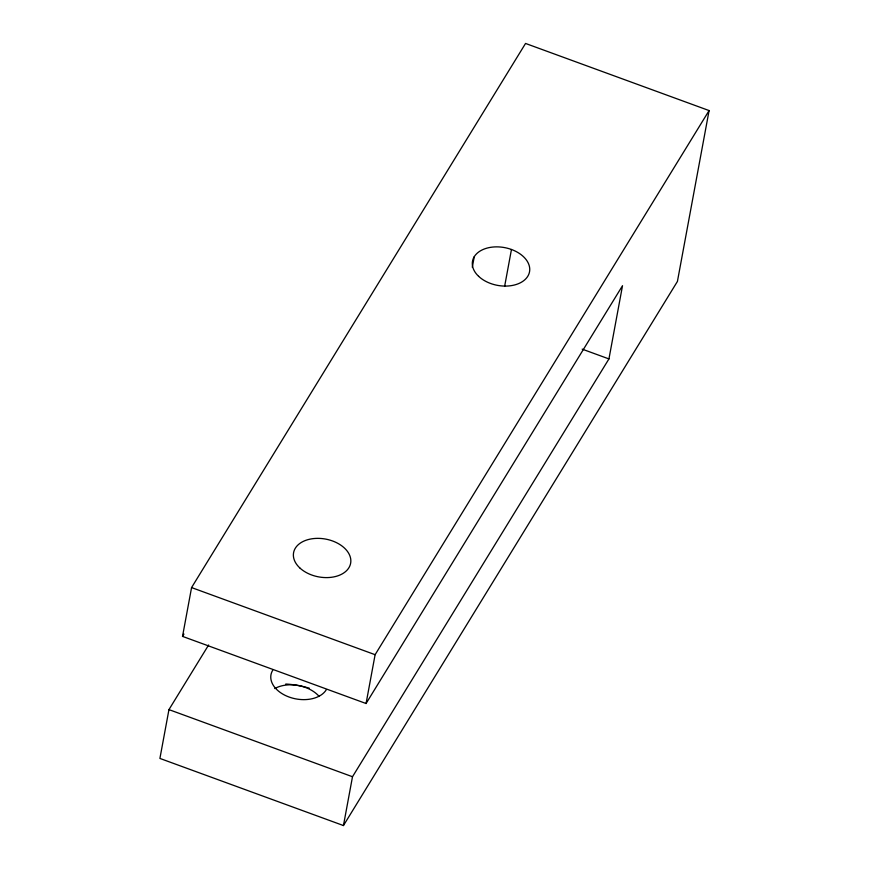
<?xml version="1.0" encoding="UTF-8"?>
<svg xmlns="http://www.w3.org/2000/svg" width="869" height="869" viewBox="0 0 869 869"><rect width="100%" height="100%" fill="white"/><g stroke="black" fill="none" stroke-linecap="round" stroke-linejoin="round"><path stroke-width="1.3" d="M208.625 644.983L168.955 709.615L159.907 758.431L343.451 825.55L677.429 281.426L709.093 110.569L525.549 43.45L191.571 587.574L182.523 636.39L366.066 703.51L622.519 285.695L608.941 358.919L352.499 776.734L343.451 825.55M366.066 703.51L375.115 654.694L709.093 110.569M472.301 267.25L474.257 256.692M504.617 286.422L511.461 249.479M182.523 636.39L183.946 634.088M582.176 349.132L608.941 358.919M191.571 587.574L375.115 654.694M168.955 709.615L352.499 776.734M274.767 688.563A29.003 19.216 10.5 0 1 319.14 696.417M326.255 689.801A29.003 19.216 10.5 0 1 289.051 697.025A29.003 19.216 10.5 0 1 272.725 670.227M285.738 684.033A66.435 44.015 10.5 0 1 309.353 688.205M299.686 567.815A29.003 19.216 10.5 0 0 348.882 567.772A29.003 19.216 10.5 0 0 317.761 538.356A29.003 19.216 10.5 0 0 299.686 567.815M478.602 276.309A29.003 19.216 10.5 0 0 527.787 276.266A29.003 19.216 10.5 0 0 496.677 246.861A29.003 19.216 10.5 0 0 478.602 276.309"/></g></svg>
